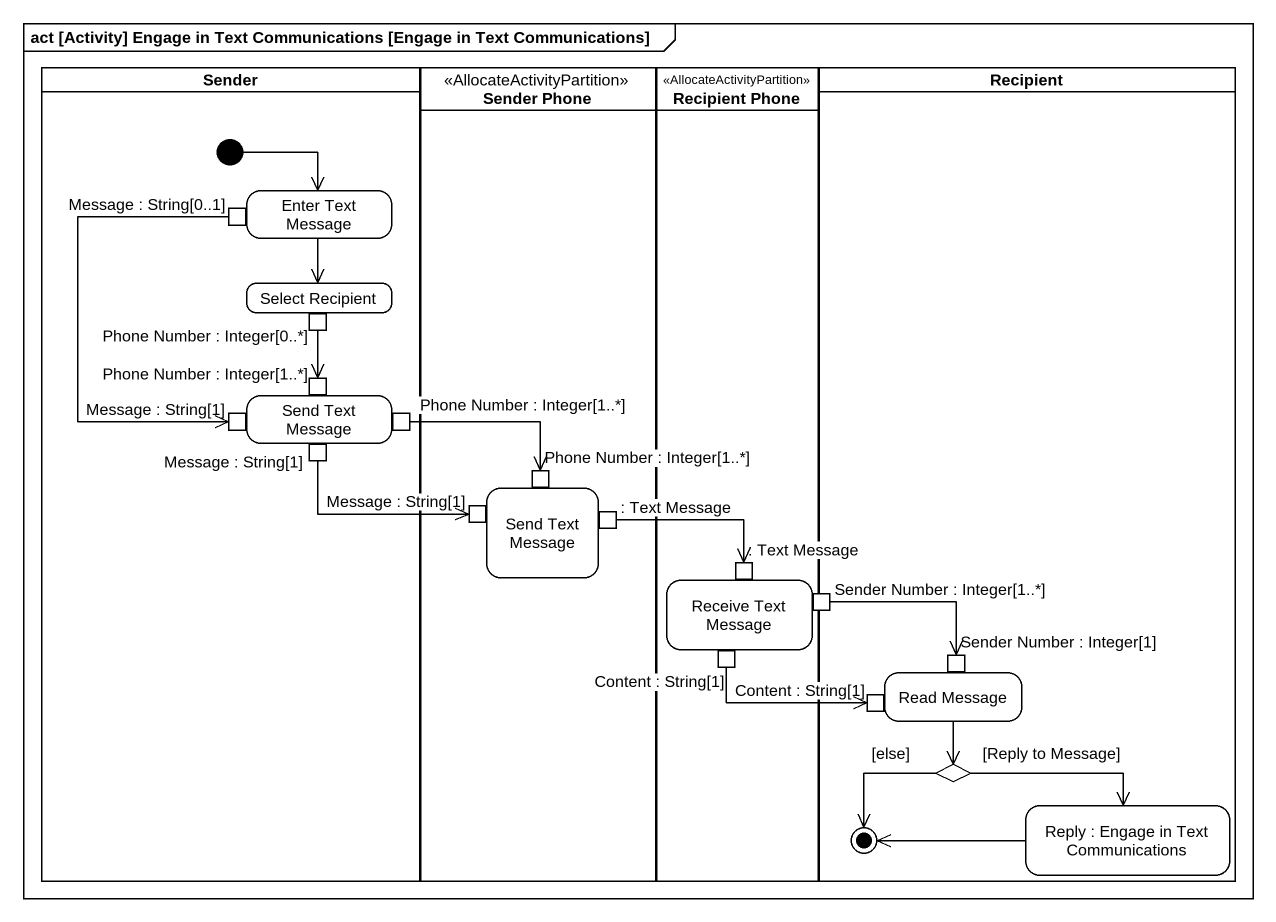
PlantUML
@startuml
mainframe act [Activity] Engage in Text Communications [Engage in Text Communications]
hide empty description
state Sender <<partition>> {
  state "Enter Text Message" as Enter_Text_Message {
    state "Message : String[0..1]" as Message_String_0_1 <<outputPin>>
  }
  state "Select Recipient" as Select_Recipient {
    state "Phone Number : Integer[0..*]" as Phone_Number_Integer_0 <<outputPin>>
  }
  state "Send Text Message" as Send_Text_Message {
    state "Phone Number : Integer[1..*]" as Phone_Number_Integer_1 <<inputPin>>
    state "Message : String[1]" as Message_String_1 <<inputPin>>
    state "Message : String[1]" as Message_String_1_2 <<outputPin>>
    state "Phone Number : Integer[1..*]" as Phone_Number_Integer_1_2 <<outputPin>>
  }
  [*] --> Enter_Text_Message
}
state "Sender Phone" as Sender_Phone <<AllocateActivityPartition>> {
  state "Send Text Message" as Send_Text_Message_2 {
    state "Message : String[1]" as Message_String_1_3 <<inputPin>>
    state "Phone Number : Integer[1..*]" as Phone_Number_Integer_1_3 <<inputPin>>
    state ": Text Message" as Text_Message <<outputPin>>
  }
}
state "Recipient Phone" as Recipient_Phone <<AllocateActivityPartition>> {
  state "Receive Text Message" as Receive_Text_Message {
    state ": Text Message" as Text_Message_2 <<inputPin>>
    state "Content : String[1]" as Content_String_1 <<outputPin>>
    state "Sender Number : Integer[1..*]" as Sender_Number_Integer_1 <<outputPin>>
  }
}
state Recipient <<partition>> {
  state "Read Message" as Read_Message {
    state "Content : String[1]" as Content_String_1_2 <<inputPin>>
    state "Sender Number : Integer[1]" as Sender_Number_Integer_1_2 <<inputPin>>
  }
  state choice1 <<choice>>
  state "Reply : Engage in Text Communications" as Reply
  choice1 --> [*] : [else]
  Reply -left-> [*]
}
Enter_Text_Message --> Select_Recipient
Message_String_0_1 --> Message_String_1
Phone_Number_Integer_0 --> Phone_Number_Integer_1
Message_String_1_2 -right-> Message_String_1_3
Phone_Number_Integer_1_2 -right-> Phone_Number_Integer_1_3
Text_Message -right-> Text_Message_2
Content_String_1 -right-> Content_String_1_2
Sender_Number_Integer_1 -right-> Sender_Number_Integer_1_2
Read_Message --> choice1
choice1 -right-> Reply : [Reply to Message]
@enduml
